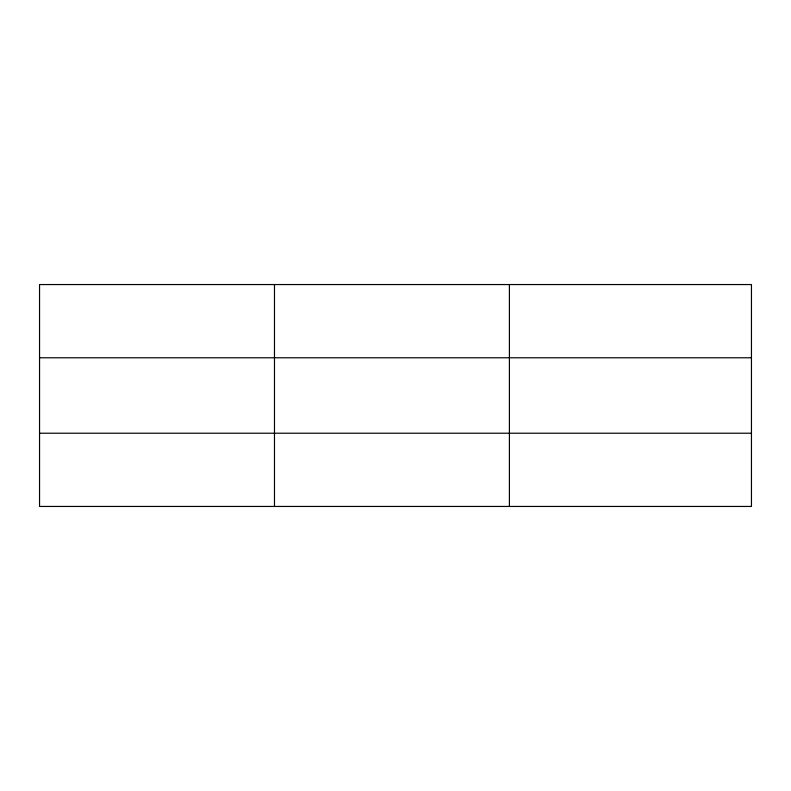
<?xml version="1.0" encoding="UTF-8"?>
<svg xmlns="http://www.w3.org/2000/svg" width="791" height="791" viewBox="0 0 791 791"><rect width="100%" height="100%" fill="white"/><g stroke="black" fill="none" stroke-linecap="round" stroke-linejoin="round"><path stroke-width="1.19" d="M274.477 506.448L274.477 284.552M509.404 506.448L509.404 284.552M39.55 357.779L751.45 357.779M39.55 433.221L751.45 433.221M751.45 469.834L751.45 506.448L39.55 506.448L39.55 284.552L751.45 284.552L751.45 469.834"/></g></svg>
